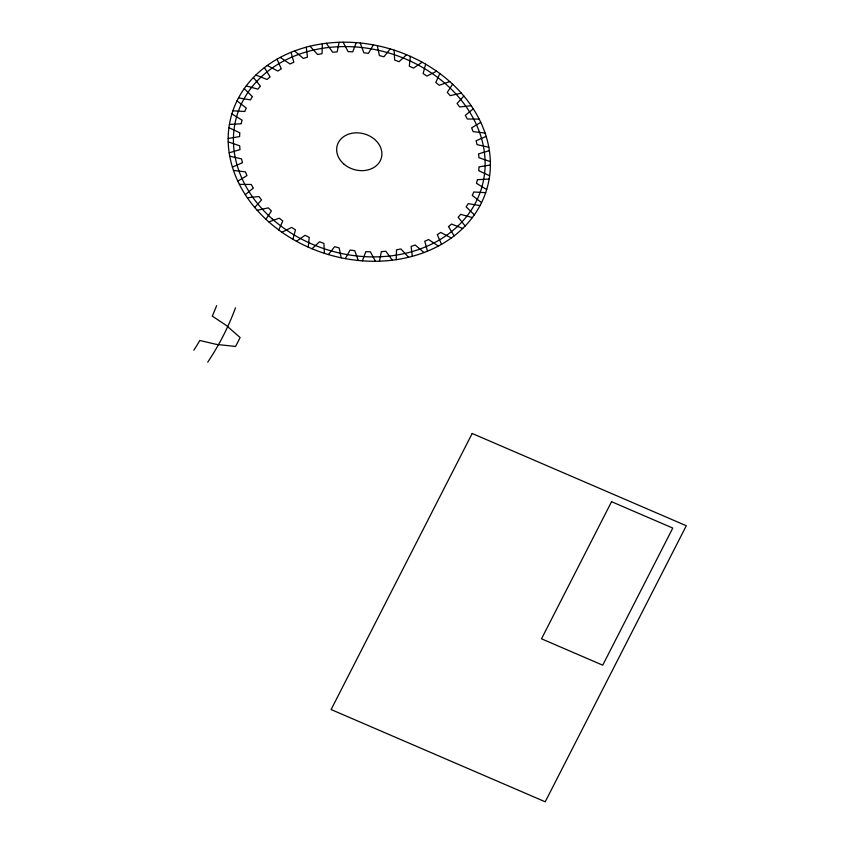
<?xml version="1.0" encoding="UTF-8"?>
<svg xmlns="http://www.w3.org/2000/svg" width="844" height="844" viewBox="0 0 844 844"><rect width="100%" height="100%" fill="white"/><g stroke="black" fill="none" stroke-linecap="round" stroke-linejoin="round"><path stroke-width="1.27" d="M306.256 47.169L307.48 57.16A121.42 98.104 16.1 0 0 303.376 58.479L294.556 50.946M412.305 256.312L411.112 246.406A121.42 98.104 16.1 0 0 415.185 245.003L424.015 252.535M292.91 239.295L295.484 229.842A121.42 98.104 16.1 0 1 291.644 227.384L281.959 232.279M425.65 64.186L423.108 73.565A121.42 98.104 16.1 0 1 426.916 76.097L436.601 71.202M322.355 43.804A132.888 107.367 16.1 0 0 268.803 221.898A132.888 107.367 16.1 0 0 486.682 189.52A132.888 107.367 16.1 0 0 322.355 43.804L322.018 53.689A121.42 98.104 16.1 0 0 317.682 54.533L309.991 46.209M396.205 259.678L396.543 249.792A121.42 98.104 16.1 0 0 400.879 248.948L408.58 257.272M278.72 229.948L282.803 221.012A121.42 98.104 16.1 0 1 279.322 218.185L268.803 221.898M439.84 73.534L435.768 82.469A121.42 98.104 16.1 0 1 439.249 85.297L449.757 81.583M339.098 42.284L337.199 51.906A121.42 98.104 16.1 0 0 332.694 52.254L326.269 43.276M379.473 261.197L381.361 251.649A121.42 98.104 16.1 0 0 385.866 251.227L392.302 260.205M265.913 219.271L271.42 210.989A121.42 98.104 16.1 0 1 268.36 207.846L257.198 210.325M452.648 84.21L447.257 92.386A121.42 98.104 16.1 0 1 450.2 95.636L461.373 93.156M356.179 42.643L352.76 51.822A121.42 98.104 16.1 0 0 348.171 51.674L343.107 42.2M362.392 260.838L365.811 251.66A121.42 98.104 16.1 0 0 370.389 251.807L375.453 261.281M254.698 207.434L261.545 199.944A121.42 98.104 16.1 0 1 258.96 196.547L247.334 197.739M463.862 96.047L457.079 103.485A121.42 98.104 16.1 0 1 459.6 106.935L471.237 105.743M373.312 44.869L368.448 53.383A121.42 98.104 16.1 0 0 363.838 52.803L360.23 43.002M345.259 258.612L350.144 250.024A121.42 98.104 16.1 0 0 354.733 250.679L358.331 260.479M245.277 194.647L253.337 188.085A121.42 98.104 16.1 0 1 251.269 184.477L239.379 184.372M473.284 108.844L465.297 115.354A121.42 98.104 16.1 0 1 467.291 119.004L479.181 119.12M390.202 48.92L383.936 56.77A121.42 98.104 16.1 0 0 379.42 55.63L377.331 45.66M328.358 254.561L334.625 246.712A121.42 98.104 16.1 0 0 339.14 247.851L341.229 257.821M237.797 181.122L246.944 175.605A121.42 98.104 16.1 0 1 245.435 171.859L233.493 170.435M480.763 122.359L471.617 127.877A121.42 98.104 16.1 0 1 473.125 131.632L485.078 133.046M406.565 54.723L399.022 61.707A121.42 98.104 16.1 0 0 394.665 60.093L394.127 50.134M311.995 248.758L319.538 241.774A121.42 98.104 16.1 0 0 323.906 243.388L324.434 253.348M232.406 167.091L242.481 162.713A121.42 98.104 16.1 0 1 241.542 158.883L229.747 156.193M486.155 136.39L476.079 140.769A121.42 98.104 16.1 0 1 477.018 144.598L488.813 147.289M422.127 62.203L413.486 68.132A121.42 98.104 16.1 0 0 409.298 66.138L410.321 56.348M296.444 241.289L305.127 235.297A121.42 98.104 16.1 0 0 309.263 237.354L308.239 247.134M229.178 152.806L240.012 149.631A121.42 98.104 16.1 0 1 239.675 145.79L228.218 141.866M489.383 150.675L478.559 153.851A121.42 98.104 16.1 0 1 478.896 157.691L490.343 161.615M228.186 138.5L239.58 136.591A121.42 98.104 16.1 0 1 239.844 132.803L228.935 127.708M490.375 164.981L478.981 166.901A121.42 98.104 16.1 0 1 478.717 170.678L489.625 175.774M229.431 124.416L241.194 123.804A121.42 98.104 16.1 0 1 242.059 120.133L231.878 113.961M489.13 179.065L477.366 179.677A121.42 98.104 16.1 0 1 476.501 183.348L486.682 189.52M232.891 110.807L244.834 111.492A121.42 98.104 16.1 0 1 246.279 108.011L237.006 100.869M485.669 192.675L473.727 191.989A121.42 98.104 16.1 0 1 472.281 195.47L481.555 202.613M238.525 97.893L250.436 99.877A121.42 98.104 16.1 0 1 252.43 96.627L244.222 88.641M480.036 205.588L468.22 203.636A121.42 98.104 16.1 0 1 466.131 206.854L474.339 214.84M246.216 85.898L257.895 89.147A121.42 98.104 16.1 0 1 260.416 86.194L253.411 77.49M472.345 217.583L460.666 214.334A121.42 98.104 16.1 0 1 458.144 217.288L465.149 225.992M255.848 75.042L267.084 79.484A121.42 98.104 16.1 0 1 270.091 76.888L264.404 67.615M462.712 228.45L451.551 224.04A121.42 98.104 16.1 0 1 448.47 226.603L454.156 235.866M267.253 65.484L277.855 71.065A121.42 98.104 16.1 0 1 281.284 68.849L277.032 59.175M451.308 237.997L440.705 232.416A121.42 98.104 16.1 0 1 437.276 234.632L441.528 244.306M280.229 57.413L290.019 64.017A121.42 98.104 16.1 0 1 293.828 62.234L291.053 52.317M438.342 246.068L428.604 239.517A121.42 98.104 16.1 0 1 424.743 241.247L427.507 251.164M216.613 305.633A364.26 294.324 16.1 0 1 212.287 316.099L226.16 325.341L240.107 337.526A398.653 322.113 16.1 0 1 235.539 346.451L216.423 344.384L199.817 340.491A364.26 294.324 16.1 0 1 193.825 350.228M235.476 307.828A382.712 309.231 16.1 0 1 207.719 362.15M472.186 433.478L331.112 709.54L545.224 801.8L686.299 525.738L472.186 433.478M611.562 501.695L541.5 638.803L602.721 665.188L672.784 528.07L611.562 501.695M272.095 218.807A127.571 103.073 16.1 0 0 481.481 188.36A127.571 103.073 16.1 0 0 324.265 48.055A127.571 103.073 16.1 0 0 272.095 218.807M343.603 163.799A22.936 18.536 16.1 0 0 381.256 158.324A22.936 18.536 16.1 0 0 352.982 133.099A22.936 18.536 16.1 0 0 343.603 163.799"/></g></svg>
